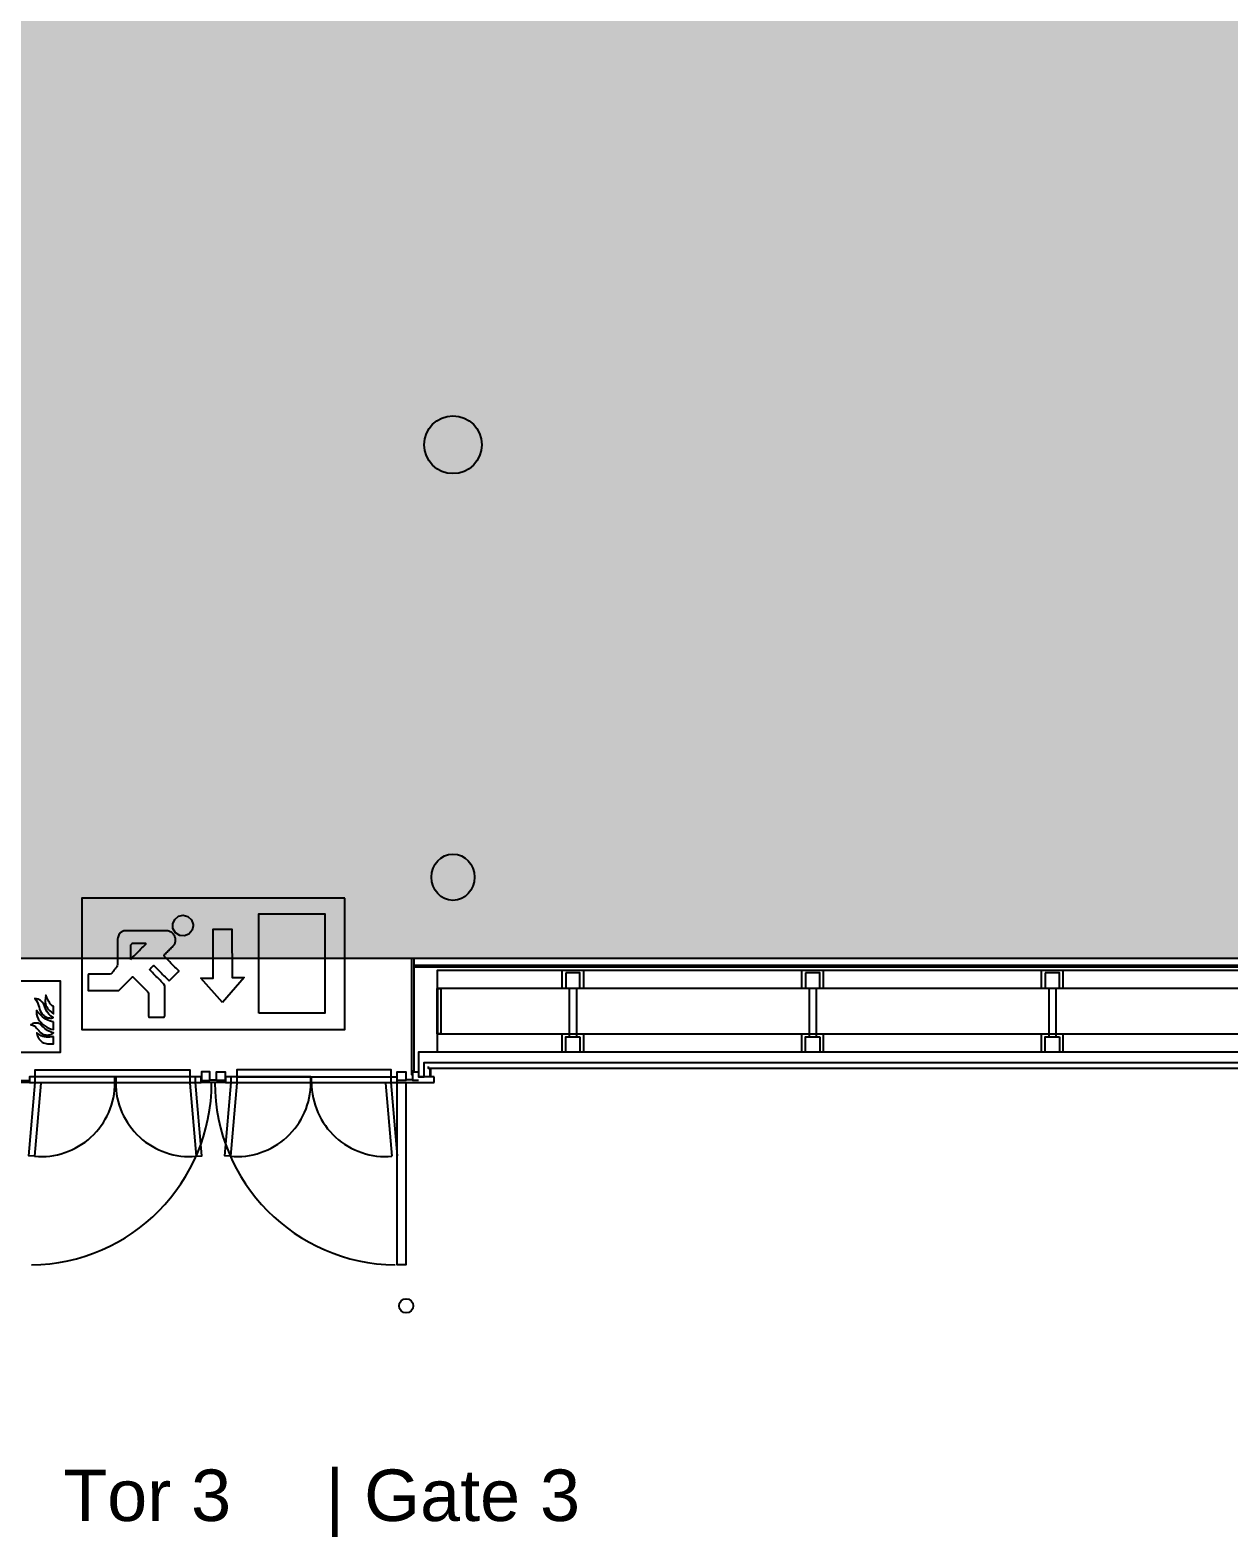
# Model space of a CAD drawing. Header units: metres. Extents: x 19 to 194, y 62 to 154.
# Drawn here: x 104.67 to 121.55, y 61.67 to 82.89 of the extents above; entities that cross this region are included whole.
import ezdxf

# ---------------------------------------------------------------- set-up
doc = ezdxf.new("R2010")
doc.units = ezdxf.units.M
doc.header["$MEASUREMENT"] = 0
doc.layers.add('ALL', color=7, linetype='Continuous')
doc.layers.add('ALL4', color=7, linetype='Continuous')
doc.styles.add('Arial', font='Arial.ttf')

msp = doc.modelspace()

# ---------------------------------------------------------------- hatches: boundary and pattern name
at = {"layer": 'ALL4', "lineweight": 0, "true_color": 0xe6e6e6, "transparency": 33554687}
h = msp.add_hatch(color=254, dxfattribs=at)
h.dxf.hatch_style = 1
h.paths.add_polyline_path([(181.2945, 128.8704), (187.0549, 128.8704), (187.0549, 139.3912), (29.3495, 139.4008), (29.3495, 127.8507), (32.7796, 127.8507), (32.7295, 82.9907), (29.3495, 82.9907), (29.3495, 69.8204), (187.0545, 69.8204), (187.0545, 83.1151), (181.2945, 83.1151)])

# ---------------------------------------------------------------- linework, layer by layer
at = {"layer": 'ALL', "color": 4, "lineweight": 25}
for points in [[(109.1009, 70.6671), (105.3979, 70.6671), (105.3979, 68.8156), (109.1009, 68.8156)], [(107.893, 69.0489), (107.893, 70.4476), (108.8196, 70.4476), (108.8196, 69.0489)], [(106.9691, 70.2792), (106.9539, 70.2144), (106.9072, 70.1598), (106.843, 70.1346), (106.7786, 70.1402), (106.7183, 70.1776), (106.6828, 70.2388), (106.6793, 70.3044), (106.7073, 70.3681), (106.7599, 70.4108), (106.8275, 70.4251), (106.8937, 70.407), (106.9441, 70.3609), (106.9681, 70.2959)], [(107.3817, 69.1993), (107.0762, 69.5388), (107.249, 69.539), (107.2482, 70.2302), (107.5123, 70.2311), (107.5138, 69.5501), (107.6866, 69.5503)], [(106.6288, 69.5021), (106.6288, 69.5021), (106.6404, 69.5137), (106.652, 69.5253), (106.6636, 69.5369), (106.6752, 69.5485), (106.6867, 69.5601), (106.6983, 69.5717), (106.7099, 69.5833), (106.7215, 69.5949), (106.7331, 69.6065), (106.7447, 69.6181), (106.7563, 69.6296), (106.7643, 69.642), (106.746, 69.6603), (106.7277, 69.6786), (106.7094, 69.6969), (106.6912, 69.7152), (106.6729, 69.7335), (106.6546, 69.7518), (106.6363, 69.77), (106.618, 69.7883), (106.5997, 69.8066), (106.5814, 69.8249), (106.5631, 69.8432), (106.5521, 69.8599), (106.5638, 69.8716), (106.5756, 69.8834), (106.5873, 69.8951), (106.599, 69.9069), (106.6108, 69.9186), (106.6225, 69.9304), (106.6343, 69.9421), (106.646, 69.9539), (106.6578, 69.9656), (106.6695, 69.9773), (106.6813, 69.9891), (106.691, 69.9991), (106.697, 70.0066), (106.7024, 70.0147), (106.7073, 70.0234), (106.7115, 70.0326), (106.7149, 70.0424), (106.7176, 70.0524), (106.7193, 70.0628), (106.7202, 70.0733), (106.7201, 70.0838), (106.7191, 70.0942), (106.7172, 70.1044), (106.7145, 70.1143), (106.7111, 70.1238), (106.7069, 70.1327), (106.7021, 70.1412), (106.6968, 70.149), (106.69, 70.158), (106.6824, 70.1667), (106.674, 70.1747), (106.6648, 70.1821), (106.6551, 70.1887), (106.6447, 70.1944), (106.634, 70.1992), (106.6229, 70.2031), (106.6117, 70.206), (106.6004, 70.2079), (106.5823, 70.2088), (106.5339, 70.2088), (106.4855, 70.2088), (106.4372, 70.2088), (106.3888, 70.2088), (106.3404, 70.2088), (106.2921, 70.2088), (106.2437, 70.2088), (106.1953, 70.2088), (106.147, 70.2088), (106.0986, 70.2088), (106.0502, 70.2088), (106.014, 70.2088), (106.0054, 70.2082), (105.9967, 70.2069), (105.9881, 70.2049), (105.9796, 70.2021), (105.9713, 70.1985), (105.9634, 70.1943), (105.9559, 70.1895), (105.9488, 70.184), (105.9424, 70.178), (105.9365, 70.1716), (105.9301, 70.1634), (105.9219, 70.1508), (105.9148, 70.1375), (105.9088, 70.1236), (105.904, 70.1094), (105.9018, 70.087), (105.9018, 70.0547), (105.9018, 70.0224), (105.9018, 69.9901), (105.9018, 69.9579), (105.9018, 69.9256), (105.9018, 69.8933), (105.9018, 69.861), (105.9018, 69.8287), (105.9018, 69.7964), (105.9018, 69.7641), (105.9018, 69.7318), (105.8976, 69.7119), (105.8899, 69.7017), (105.8823, 69.6915), (105.8746, 69.6813), (105.867, 69.6711), (105.8594, 69.6609), (105.8517, 69.6508), (105.8441, 69.6406), (105.8364, 69.6304), (105.8288, 69.6202), (105.8212, 69.61), (105.8135, 69.5998), (105.7925, 69.5966), (105.7653, 69.5966), (105.738, 69.5966), (105.7107, 69.5966), (105.6834, 69.5966), (105.6562, 69.5966), (105.6289, 69.5966), (105.6016, 69.5966), (105.5744, 69.5966), (105.5471, 69.5966), (105.5198, 69.5966), (105.4925, 69.5966), (105.4871, 69.5811), (105.4871, 69.5618), (105.4871, 69.5425), (105.4871, 69.5232), (105.4871, 69.5039), (105.4871, 69.4845), (105.4871, 69.4652), (105.4871, 69.4459), (105.4871, 69.4266), (105.4871, 69.4073), (105.4871, 69.388), (105.4871, 69.3687), (105.5207, 69.3671), (105.5572, 69.3671), (105.5938, 69.3671), (105.6303, 69.3671), (105.6668, 69.3671), (105.7033, 69.3671), (105.7399, 69.3671), (105.7764, 69.3671), (105.8129, 69.3671), (105.8495, 69.3671), (105.886, 69.3671), (105.9217, 69.3678), (105.9381, 69.3841), (105.9544, 69.4005), (105.9708, 69.4168), (105.9871, 69.4332), (106.0035, 69.4495), (106.0198, 69.4659), (106.0362, 69.4822), (106.0525, 69.4986), (106.0689, 69.515), (106.0852, 69.5313), (106.1016, 69.5477), (106.1183, 69.5584), (106.1369, 69.5398), (106.1555, 69.5212), (106.1741, 69.5026), (106.1927, 69.484), (106.2113, 69.4654), (106.2299, 69.4468), (106.2485, 69.4282), (106.2671, 69.4096), (106.2857, 69.391), (106.3043, 69.3724), (106.3229, 69.3538), (106.3363, 69.3322), (106.3363, 69.3028), (106.3363, 69.2735), (106.3363, 69.2442), (106.3363, 69.2148), (106.3363, 69.1855), (106.3363, 69.1562), (106.3363, 69.1268), (106.3363, 69.0975), (106.3363, 69.0682), (106.3363, 69.0388), (106.3363, 69.0095), (106.3441, 68.9919), (106.3634, 68.9919), (106.3827, 68.9919), (106.402, 68.9919), (106.4213, 68.9919), (106.4406, 68.9919), (106.4599, 68.9919), (106.4792, 68.9919), (106.4986, 68.9919), (106.5179, 68.9919), (106.5372, 68.9919), (106.5565, 68.9919), (106.5658, 69.0117), (106.5658, 69.0499), (106.5658, 69.0881), (106.5658, 69.1263), (106.5658, 69.1645), (106.5658, 69.2027), (106.5658, 69.2409), (106.5658, 69.2791), (106.5658, 69.3173), (106.5658, 69.3555), (106.5658, 69.3936), (106.5658, 69.4318), (106.5542, 69.4571), (106.5362, 69.4751), (106.5182, 69.4931), (106.5002, 69.5112), (106.4822, 69.5292), (106.4642, 69.5472), (106.4461, 69.5652), (106.4281, 69.5832), (106.4101, 69.6012), (106.3921, 69.6192), (106.3741, 69.6373), (106.3561, 69.6553), (106.3556, 69.6634), (106.3606, 69.6684), (106.3656, 69.6735), (106.3707, 69.6785), (106.3757, 69.6835), (106.3807, 69.6886), (106.3858, 69.6936), (106.3908, 69.6986), (106.3958, 69.7037), (106.4009, 69.7087), (106.4059, 69.7137), (106.4109, 69.7188), (106.4276, 69.7033), (106.4459, 69.685), (106.4642, 69.6667), (106.4825, 69.6484), (106.5008, 69.6301), (106.5191, 69.6119), (106.5374, 69.5936), (106.5556, 69.5753), (106.5739, 69.557), (106.5922, 69.5387), (106.6105, 69.5204)], [(106.0823, 69.8019), (106.0823, 69.8019), (106.1005, 69.8201), (106.1186, 69.8382), (106.1368, 69.8564), (106.1549, 69.8745), (106.1731, 69.8927), (106.1912, 69.9109), (106.2094, 69.929), (106.2276, 69.9472), (106.2457, 69.9653), (106.2639, 69.9835), (106.282, 70.0016), (106.3002, 70.0198), (106.3004, 70.0283), (106.2849, 70.0283), (106.2694, 70.0283), (106.2539, 70.0283), (106.2384, 70.0283), (106.2229, 70.0283), (106.2074, 70.0283), (106.1919, 70.0283), (106.1764, 70.0283), (106.1609, 70.0283), (106.1453, 70.0283), (106.1298, 70.0283), (106.1152, 70.0283), (106.1134, 70.0282), (106.1116, 70.028), (106.1097, 70.0276), (106.1079, 70.0271), (106.1062, 70.0264), (106.1045, 70.0256), (106.1029, 70.0247), (106.1013, 70.0236), (106.0999, 70.0224), (106.0986, 70.0211), (106.0974, 70.0198), (106.0945, 70.0159), (106.0904, 70.0093), (106.0867, 70.0024), (106.0837, 69.9952), (106.0823, 69.9842), (106.0823, 69.969), (106.0823, 69.9538), (106.0823, 69.9386), (106.0823, 69.9234), (106.0823, 69.9082), (106.0823, 69.8931), (106.0823, 69.8779), (106.0823, 69.8627), (106.0823, 69.8475), (106.0823, 69.8323), (106.0823, 69.8171)]]:
    msp.add_lwpolyline(points, close=True, dxfattribs=at)
at = {"layer": 'ALL', "color": 18, "lineweight": 25, "true_color": 0x000000}
for points in [[(110.0749, 69.82), (110.0749, 68.23), (110.0449, 68.23), (110.0449, 69.82)], [(110.3999, 69.4001), (137.8499, 69.4), (137.8499, 69.65), (110.3999, 69.6501)], [(112.2124, 69.6152), (112.2124, 69.4002), (112.4124, 69.4002), (112.4124, 69.6152)], [(115.5874, 69.6151), (115.5874, 69.4001), (115.7874, 69.4001), (115.7874, 69.6151)], [(118.9624, 69.6151), (118.9624, 69.4001), (119.1624, 69.4001), (119.1624, 69.6151)], [(110.4049, 69.3951), (110.4049, 68.7551), (110.3999, 68.7551), (110.3999, 69.3951)], [(110.4549, 69.3951), (110.4549, 68.7551), (110.4049, 68.7551), (110.4049, 69.3951)], [(112.4124, 68.7152), (112.4124, 68.5002), (112.2124, 68.5002), (112.2124, 68.7152)], [(115.7874, 68.7151), (115.7874, 68.5001), (115.5874, 68.5001), (115.5874, 68.7151)], [(119.1624, 68.7151), (119.1624, 68.5001), (118.9624, 68.5001), (118.9624, 68.7151)], [(138.1099, 68.1501), (138.1099, 68.5001), (110.1399, 68.5002), (110.1399, 68.1501), (110.2199, 68.1501), (110.2199, 68.3551), (138.0299, 68.3551), (138.0299, 68.1501)], [(107.2024, 68.1001), (107.2024, 68.2201), (107.0824, 68.2201), (107.0824, 68.1001)], [(107.2974, 68.1001), (107.2974, 68.2201), (107.4174, 68.2201), (107.4174, 68.1001)], [(110.0519, 68.2301), (110.0519, 68.1801), (110.0449, 68.1801), (110.0449, 68.2301)], [(110.3049, 68.1551), (110.3049, 68.2651), (110.3099, 68.2651), (110.3099, 68.1551)]]:
    msp.add_lwpolyline(points, close=True, dxfattribs=at)
for points in [[(138.1749, 69.7199), (110.0749, 69.72)], [(110.0749, 69.7), (138.1749, 69.7)], [(112.1624, 69.4001), (112.1624, 69.6501)], [(112.4624, 69.6501), (112.4624, 69.4001)], [(115.5374, 69.4001), (115.5374, 69.6501)], [(115.8374, 69.6501), (115.8374, 69.4001)], [(118.9124, 69.4001), (118.9124, 69.6501)], [(119.2124, 69.6501), (119.2124, 69.4001)], [(112.2624, 69.4002), (112.2624, 68.7152)], [(112.3624, 69.4002), (112.3624, 68.7152)], [(115.6374, 69.4001), (115.6374, 68.7151)], [(115.7374, 69.4001), (115.7374, 68.7151)], [(119.0124, 69.4001), (119.0124, 68.7151)], [(119.1124, 69.4001), (119.1124, 68.7151)], [(137.8499, 68.5), (137.8499, 68.75), (110.3999, 68.7501), (110.3999, 68.5001)], [(112.1624, 68.5001), (112.1624, 68.7501)], [(112.4624, 68.7501), (112.4624, 68.5001)], [(115.5374, 68.5001), (115.5374, 68.7501)], [(115.8374, 68.7501), (115.8374, 68.5001)], [(118.9124, 68.5001), (118.9124, 68.7501)], [(119.2124, 68.7501), (119.2124, 68.5001)], [(104.5399, 68.1001), (104.6649, 68.1001), (104.6649, 68.0701), (105.8662, 68.0701), (105.8661, 68.1501), (105.8761, 68.1501), (105.8762, 68.0701), (105.8662, 68.0701), (105.8661, 68.1501), (104.6649, 68.1501), (104.6649, 68.0701), (104.1399, 68.0701), (104.1399, 68.1501), (104.3599, 68.1501)], [(104.8242, 68.0631), (104.7341, 67.0324), (104.6543, 67.0393), (104.7445, 68.0701), (104.7445, 68.2501), (106.9178, 68.2501), (106.9178, 68.0701)], [(107.0771, 68.1501), (104.7445, 68.1501)], [(107.4227, 68.0701), (108.6237, 68.0701), (108.6237, 68.1501), (107.4227, 68.1501), (107.4227, 68.0701), (107.0772, 68.0701), (107.0772, 68.1501), (105.8762, 68.1501), (105.8762, 68.0701), (107.0772, 68.0701)], [(106.9181, 68.0631), (107.0089, 67.0324), (107.088, 67.0394), (106.9978, 68.0701), (106.9978, 68.1501)], [(107.2024, 68.1071), (107.2974, 68.1071)], [(107.5818, 68.0631), (107.491, 67.0324), (107.4119, 67.0394), (107.5021, 68.0701), (107.5021, 68.1501)], [(109.8455, 67.0393), (109.7553, 68.0701), (109.7553, 68.2501), (107.582, 68.2501), (107.582, 68.0701)], [(107.582, 68.1501), (109.8349, 68.1501)], [(108.6337, 68.0701), (108.6337, 68.1501)], [(108.6337, 68.1501), (109.8349, 68.1501)], [(109.8399, 68.1001), (109.8399, 68.2201), (109.9599, 68.2201), (109.9599, 68.1001), (109.8349, 68.1001)], [(109.8349, 68.1501), (109.8349, 68.0701)], [(110.0599, 68.1071), (109.9599, 68.1071)], [(110.1399, 68.1001), (110.0599, 68.1001), (110.0599, 68.2201), (110.1399, 68.2201)], [(110.3599, 68.1501), (110.1399, 68.1501)], [(137.9699, 68.295), (137.9699, 68.27), (110.2799, 68.2701), (110.2799, 68.2951)], [(110.3599, 68.0701), (110.3599, 68.1501)], [(108.6237, 68.0701), (109.8349, 68.0701)], [(109.6756, 68.0631), (109.7658, 67.0324)], [(109.8349, 68.0701), (110.3599, 68.0701)], [(109.9599, 68.0701), (109.9599, 65.5033), (109.8399, 65.5033), (109.8399, 68.0701)]]:
    msp.add_lwpolyline(points, dxfattribs=at)
at = {"layer": 'ALL', "color": 1, "lineweight": 25}
for points in [[(104.0999, 68.5001), (105.0999, 68.5001), (105.0999, 69.5001), (104.0999, 69.5001)], [(104.912, 69.0665), (104.8949, 69.1013), (104.8793, 69.1377), (104.8627, 69.1719), (104.8424, 69.2026), (104.817, 69.228), (104.7833, 69.2451), (104.7386, 69.2524), (104.7557, 69.2306), (104.7692, 69.2067), (104.7801, 69.1818), (104.7884, 69.1563), (104.7968, 69.1304), (104.8045, 69.1044), (104.8144, 69.0795), (104.8269, 69.0556), (104.8424, 69.0338), (104.8632, 69.0136), (104.8746, 69.0053), (104.8866, 68.998), (104.9001, 68.9912), (104.9136, 68.986), (104.9276, 68.9824), (104.9421, 68.9798), (104.9561, 68.9788), (104.9707, 68.9793), (104.9847, 68.9819), (104.9982, 68.986), (104.9613, 69.0063), (104.9333, 69.0338)], [(104.9551, 69.1802), (104.9432, 69.1958), (104.9333, 69.2129), (104.924, 69.2306), (104.9157, 69.2482), (104.9084, 69.2664), (104.9011, 69.2841), (104.8944, 69.3012), (104.884, 69.2249), (104.884, 69.201), (104.8876, 69.1781), (104.8944, 69.1563), (104.9048, 69.1356), (104.9172, 69.1164), (104.9318, 69.0982), (104.9479, 69.0811), (104.9655, 69.0655), (104.9832, 69.0509), (105.0013, 69.038), (105.0013, 69.1418), (104.9837, 69.1527), (104.9681, 69.1657)], [(105.0013, 68.9251), (104.9733, 68.9298), (104.9463, 68.9381), (104.9198, 68.949), (104.8939, 68.9625), (104.8689, 68.9786), (104.8451, 68.9968), (104.8227, 69.017), (104.8014, 69.0383), (104.7812, 69.0606), (104.7625, 69.0845), (104.7625, 69.0326), (104.7724, 69.0004), (104.7864, 68.9698), (104.8046, 68.9407), (104.8258, 68.9142), (104.8502, 68.8898), (104.8772, 68.8685), (104.9063, 68.8503), (104.937, 68.8353), (104.9691, 68.8244), (105.0013, 68.8176)], [(104.8975, 68.8186), (104.8788, 68.8332), (104.8607, 68.8482), (104.8425, 68.8643), (104.8254, 68.8799), (104.8077, 68.8955), (104.7952, 68.9007), (104.7828, 68.9043), (104.7693, 68.9069), (104.7558, 68.9074), (104.7423, 68.9069), (104.7288, 68.9043), (104.7163, 68.9007), (104.7044, 68.8955), (104.693, 68.8892), (104.6831, 68.8814), (104.7059, 68.8768), (104.7267, 68.8674), (104.7449, 68.8539), (104.761, 68.8378), (104.7766, 68.8202), (104.7921, 68.802), (104.8077, 68.7838), (104.8243, 68.7683), (104.8425, 68.7553), (104.8633, 68.7464), (104.8773, 68.7433), (104.8918, 68.7407), (104.9064, 68.7397), (104.9214, 68.7397), (104.936, 68.7407), (104.9505, 68.7438), (104.9645, 68.748), (104.978, 68.7537), (104.9905, 68.7615), (105.0014, 68.7708), (104.9791, 68.7755), (104.9572, 68.7833), (104.937, 68.7932), (104.9167, 68.8051)], [(105.0013, 68.7182), (104.9764, 68.7119), (104.9509, 68.7088), (104.9255, 68.7073), (104.9006, 68.7088), (104.8757, 68.713), (104.8513, 68.7192), (104.8279, 68.728), (104.8061, 68.74), (104.7853, 68.7535), (104.7661, 68.7701), (104.7677, 68.7592), (104.7697, 68.7488), (104.7723, 68.7374), (104.7749, 68.7265), (104.7786, 68.7156), (104.7832, 68.7047), (104.7889, 68.6943), (104.7952, 68.6844), (104.8024, 68.6751), (104.8113, 68.6663), (104.8253, 68.6517), (104.8414, 68.6398), (104.8585, 68.631), (104.8772, 68.6237), (104.8964, 68.619), (104.9162, 68.6154), (104.9369, 68.6138), (104.9582, 68.6133), (104.98, 68.6133), (105.0013, 68.6143)]]:
    msp.add_lwpolyline(points, close=True, dxfattribs=at)
at = {"layer": 'ALL', "color": 18, "lineweight": 25, "true_color": 0x000000}
for centre, radius in [((110.6249, 77.0501), 0.4065), ((109.9663, 64.927), 0.1)]:
    msp.add_circle(centre, radius, dxfattribs=at)
for centre, radius, start, end in [((104.6599, 68.0701), 2.5668, -89.33022, 0.00011), ((104.8248, 68.0698), 1.0414, -94.999, 0.01596), ((106.9178, 68.0701), 1.0417, -179.9992, -85.01733), ((109.8399, 68.0701), 2.5668, -179.99989, -90.66956), ((107.582, 68.0701), 1.0417, -94.98245, -0.00059), ((109.6751, 68.0698), 1.0414, 179.98426, -85.00078)]:
    msp.add_arc(centre, radius, start, end, dxfattribs=at)
msp.add_ellipse((110.625, 70.9612), major_axis=(0, 0.3255), ratio=0.9369521, dxfattribs=at)
at = {"layer": 'ALL4', "color": 254, "lineweight": 0, "true_color": 0xe6e6e6, "transparency": 33554687}
msp.add_lwpolyline([(181.2945, 128.8704), (187.0549, 128.8704), (187.0549, 139.3912), (29.3495, 139.4008), (29.3495, 127.8507), (32.7796, 127.8507), (32.7295, 82.9907), (29.3495, 82.9907), (29.3495, 69.8204), (187.0545, 69.8204), (187.0545, 83.1151), (181.2945, 83.1151)], close=True, dxfattribs=at)
at = {"layer": 'ALL4', "color": 254, "lineweight": 25, "true_color": 0xe6e6e6}
msp.add_lwpolyline([(181.2945, 128.8704), (187.0549, 128.8704), (187.0549, 139.3912), (29.3495, 139.4008), (29.3495, 127.8507), (32.7796, 127.8507), (32.7295, 82.9907), (29.3495, 82.9907), (29.3495, 69.8204), (187.0545, 69.8204), (187.0545, 83.1151), (181.2945, 83.1151)], close=True, dxfattribs=at)
at = {"layer": 'ALL4', "color": 4, "lineweight": 25}
for points in [[(109.1009, 70.6671), (105.3979, 70.6671), (105.3979, 68.8156), (109.1009, 68.8156)], [(107.893, 69.0489), (107.893, 70.4476), (108.8196, 70.4476), (108.8196, 69.0489)], [(106.9691, 70.2792), (106.9539, 70.2144), (106.9072, 70.1598), (106.843, 70.1346), (106.7786, 70.1402), (106.7183, 70.1776), (106.6828, 70.2388), (106.6793, 70.3044), (106.7073, 70.3681), (106.7599, 70.4108), (106.8275, 70.4251), (106.8937, 70.407), (106.9441, 70.3609), (106.9681, 70.2959)], [(107.3817, 69.1993), (107.0762, 69.5388), (107.249, 69.539), (107.2482, 70.2302), (107.5123, 70.2311), (107.5138, 69.5501), (107.6866, 69.5503)], [(106.6288, 69.5021), (106.6288, 69.5021), (106.6404, 69.5137), (106.652, 69.5253), (106.6636, 69.5369), (106.6752, 69.5485), (106.6867, 69.5601), (106.6983, 69.5717), (106.7099, 69.5833), (106.7215, 69.5949), (106.7331, 69.6065), (106.7447, 69.6181), (106.7563, 69.6296), (106.7643, 69.642), (106.746, 69.6603), (106.7277, 69.6786), (106.7094, 69.6969), (106.6912, 69.7152), (106.6729, 69.7335), (106.6546, 69.7518), (106.6363, 69.77), (106.618, 69.7883), (106.5997, 69.8066), (106.5814, 69.8249), (106.5631, 69.8432), (106.5521, 69.8599), (106.5638, 69.8716), (106.5756, 69.8834), (106.5873, 69.8951), (106.599, 69.9069), (106.6108, 69.9186), (106.6225, 69.9304), (106.6343, 69.9421), (106.646, 69.9539), (106.6578, 69.9656), (106.6695, 69.9773), (106.6813, 69.9891), (106.691, 69.9991), (106.697, 70.0066), (106.7024, 70.0147), (106.7073, 70.0234), (106.7115, 70.0326), (106.7149, 70.0424), (106.7176, 70.0524), (106.7193, 70.0628), (106.7202, 70.0733), (106.7201, 70.0838), (106.7191, 70.0942), (106.7172, 70.1044), (106.7145, 70.1143), (106.7111, 70.1238), (106.7069, 70.1327), (106.7021, 70.1412), (106.6968, 70.149), (106.69, 70.158), (106.6824, 70.1667), (106.674, 70.1747), (106.6648, 70.1821), (106.6551, 70.1887), (106.6447, 70.1944), (106.634, 70.1992), (106.6229, 70.2031), (106.6117, 70.206), (106.6004, 70.2079), (106.5823, 70.2088), (106.5339, 70.2088), (106.4855, 70.2088), (106.4372, 70.2088), (106.3888, 70.2088), (106.3404, 70.2088), (106.2921, 70.2088), (106.2437, 70.2088), (106.1953, 70.2088), (106.147, 70.2088), (106.0986, 70.2088), (106.0502, 70.2088), (106.014, 70.2088), (106.0054, 70.2082), (105.9967, 70.2069), (105.9881, 70.2049), (105.9796, 70.2021), (105.9713, 70.1985), (105.9634, 70.1943), (105.9559, 70.1895), (105.9488, 70.184), (105.9424, 70.178), (105.9365, 70.1716), (105.9301, 70.1634), (105.9219, 70.1508), (105.9148, 70.1375), (105.9088, 70.1236), (105.904, 70.1094), (105.9018, 70.087), (105.9018, 70.0547), (105.9018, 70.0224), (105.9018, 69.9901), (105.9018, 69.9579), (105.9018, 69.9256), (105.9018, 69.8933), (105.9018, 69.861), (105.9018, 69.8287), (105.9018, 69.7964), (105.9018, 69.7641), (105.9018, 69.7318), (105.8976, 69.7119), (105.8899, 69.7017), (105.8823, 69.6915), (105.8746, 69.6813), (105.867, 69.6711), (105.8594, 69.6609), (105.8517, 69.6508), (105.8441, 69.6406), (105.8364, 69.6304), (105.8288, 69.6202), (105.8212, 69.61), (105.8135, 69.5998), (105.7925, 69.5966), (105.7653, 69.5966), (105.738, 69.5966), (105.7107, 69.5966), (105.6834, 69.5966), (105.6562, 69.5966), (105.6289, 69.5966), (105.6016, 69.5966), (105.5744, 69.5966), (105.5471, 69.5966), (105.5198, 69.5966), (105.4925, 69.5966), (105.4871, 69.5811), (105.4871, 69.5618), (105.4871, 69.5425), (105.4871, 69.5232), (105.4871, 69.5039), (105.4871, 69.4845), (105.4871, 69.4652), (105.4871, 69.4459), (105.4871, 69.4266), (105.4871, 69.4073), (105.4871, 69.388), (105.4871, 69.3687), (105.5207, 69.3671), (105.5572, 69.3671), (105.5938, 69.3671), (105.6303, 69.3671), (105.6668, 69.3671), (105.7033, 69.3671), (105.7399, 69.3671), (105.7764, 69.3671), (105.8129, 69.3671), (105.8495, 69.3671), (105.886, 69.3671), (105.9217, 69.3678), (105.9381, 69.3841), (105.9544, 69.4005), (105.9708, 69.4168), (105.9871, 69.4332), (106.0035, 69.4495), (106.0198, 69.4659), (106.0362, 69.4822), (106.0525, 69.4986), (106.0689, 69.515), (106.0852, 69.5313), (106.1016, 69.5477), (106.1183, 69.5584), (106.1369, 69.5398), (106.1555, 69.5212), (106.1741, 69.5026), (106.1927, 69.484), (106.2113, 69.4654), (106.2299, 69.4468), (106.2485, 69.4282), (106.2671, 69.4096), (106.2857, 69.391), (106.3043, 69.3724), (106.3229, 69.3538), (106.3363, 69.3322), (106.3363, 69.3028), (106.3363, 69.2735), (106.3363, 69.2442), (106.3363, 69.2148), (106.3363, 69.1855), (106.3363, 69.1562), (106.3363, 69.1268), (106.3363, 69.0975), (106.3363, 69.0682), (106.3363, 69.0388), (106.3363, 69.0095), (106.3441, 68.9919), (106.3634, 68.9919), (106.3827, 68.9919), (106.402, 68.9919), (106.4213, 68.9919), (106.4406, 68.9919), (106.4599, 68.9919), (106.4792, 68.9919), (106.4986, 68.9919), (106.5179, 68.9919), (106.5372, 68.9919), (106.5565, 68.9919), (106.5658, 69.0117), (106.5658, 69.0499), (106.5658, 69.0881), (106.5658, 69.1263), (106.5658, 69.1645), (106.5658, 69.2027), (106.5658, 69.2409), (106.5658, 69.2791), (106.5658, 69.3173), (106.5658, 69.3555), (106.5658, 69.3936), (106.5658, 69.4318), (106.5542, 69.4571), (106.5362, 69.4751), (106.5182, 69.4931), (106.5002, 69.5112), (106.4822, 69.5292), (106.4642, 69.5472), (106.4461, 69.5652), (106.4281, 69.5832), (106.4101, 69.6012), (106.3921, 69.6192), (106.3741, 69.6373), (106.3561, 69.6553), (106.3556, 69.6634), (106.3606, 69.6684), (106.3656, 69.6735), (106.3707, 69.6785), (106.3757, 69.6835), (106.3807, 69.6886), (106.3858, 69.6936), (106.3908, 69.6986), (106.3958, 69.7037), (106.4009, 69.7087), (106.4059, 69.7137), (106.4109, 69.7188), (106.4276, 69.7033), (106.4459, 69.685), (106.4642, 69.6667), (106.4825, 69.6484), (106.5008, 69.6301), (106.5191, 69.6119), (106.5374, 69.5936), (106.5556, 69.5753), (106.5739, 69.557), (106.5922, 69.5387), (106.6105, 69.5204)], [(106.0823, 69.8019), (106.0823, 69.8019), (106.1005, 69.8201), (106.1186, 69.8382), (106.1368, 69.8564), (106.1549, 69.8745), (106.1731, 69.8927), (106.1912, 69.9109), (106.2094, 69.929), (106.2276, 69.9472), (106.2457, 69.9653), (106.2639, 69.9835), (106.282, 70.0016), (106.3002, 70.0198), (106.3004, 70.0283), (106.2849, 70.0283), (106.2694, 70.0283), (106.2539, 70.0283), (106.2384, 70.0283), (106.2229, 70.0283), (106.2074, 70.0283), (106.1919, 70.0283), (106.1764, 70.0283), (106.1609, 70.0283), (106.1453, 70.0283), (106.1298, 70.0283), (106.1152, 70.0283), (106.1134, 70.0282), (106.1116, 70.028), (106.1097, 70.0276), (106.1079, 70.0271), (106.1062, 70.0264), (106.1045, 70.0256), (106.1029, 70.0247), (106.1013, 70.0236), (106.0999, 70.0224), (106.0986, 70.0211), (106.0974, 70.0198), (106.0945, 70.0159), (106.0904, 70.0093), (106.0867, 70.0024), (106.0837, 69.9952), (106.0823, 69.9842), (106.0823, 69.969), (106.0823, 69.9538), (106.0823, 69.9386), (106.0823, 69.9234), (106.0823, 69.9082), (106.0823, 69.8931), (106.0823, 69.8779), (106.0823, 69.8627), (106.0823, 69.8475), (106.0823, 69.8323), (106.0823, 69.8171)]]:
    msp.add_lwpolyline(points, close=True, dxfattribs=at)
at = {"layer": 'ALL4', "color": 18, "lineweight": 25, "true_color": 0x000000}
for points in [[(110.0749, 69.82), (110.0749, 68.23), (110.0449, 68.23), (110.0449, 69.82)], [(110.3999, 69.4001), (137.8499, 69.4), (137.8499, 69.65), (110.3999, 69.6501)], [(112.2124, 69.6152), (112.2124, 69.4002), (112.4124, 69.4002), (112.4124, 69.6152)], [(115.5874, 69.6151), (115.5874, 69.4001), (115.7874, 69.4001), (115.7874, 69.6151)], [(118.9624, 69.6151), (118.9624, 69.4001), (119.1624, 69.4001), (119.1624, 69.6151)], [(110.4049, 69.3951), (110.4049, 68.7551), (110.3999, 68.7551), (110.3999, 69.3951)], [(110.4549, 69.3951), (110.4549, 68.7551), (110.4049, 68.7551), (110.4049, 69.3951)], [(112.4124, 68.7152), (112.4124, 68.5002), (112.2124, 68.5002), (112.2124, 68.7152)], [(115.7874, 68.7151), (115.7874, 68.5001), (115.5874, 68.5001), (115.5874, 68.7151)], [(119.1624, 68.7151), (119.1624, 68.5001), (118.9624, 68.5001), (118.9624, 68.7151)], [(138.1099, 68.1501), (138.1099, 68.5001), (110.1399, 68.5002), (110.1399, 68.1501), (110.2199, 68.1501), (110.2199, 68.3551), (138.0299, 68.3551), (138.0299, 68.1501)], [(107.2024, 68.1001), (107.2024, 68.2201), (107.0824, 68.2201), (107.0824, 68.1001)], [(107.2974, 68.1001), (107.2974, 68.2201), (107.4174, 68.2201), (107.4174, 68.1001)], [(110.0519, 68.2301), (110.0519, 68.1801), (110.0449, 68.1801), (110.0449, 68.2301)], [(110.3049, 68.1551), (110.3049, 68.2651), (110.3099, 68.2651), (110.3099, 68.1551)]]:
    msp.add_lwpolyline(points, close=True, dxfattribs=at)
for points in [[(138.1749, 69.7199), (110.0749, 69.72)], [(110.0749, 69.7), (138.1749, 69.7)], [(112.1624, 69.4001), (112.1624, 69.6501)], [(112.4624, 69.6501), (112.4624, 69.4001)], [(115.5374, 69.4001), (115.5374, 69.6501)], [(115.8374, 69.6501), (115.8374, 69.4001)], [(118.9124, 69.4001), (118.9124, 69.6501)], [(119.2124, 69.6501), (119.2124, 69.4001)], [(112.2624, 69.4002), (112.2624, 68.7152)], [(112.3624, 69.4002), (112.3624, 68.7152)], [(115.6374, 69.4001), (115.6374, 68.7151)], [(115.7374, 69.4001), (115.7374, 68.7151)], [(119.0124, 69.4001), (119.0124, 68.7151)], [(119.1124, 69.4001), (119.1124, 68.7151)], [(137.8499, 68.5), (137.8499, 68.75), (110.3999, 68.7501), (110.3999, 68.5001)], [(112.1624, 68.5001), (112.1624, 68.7501)], [(112.4624, 68.7501), (112.4624, 68.5001)], [(115.5374, 68.5001), (115.5374, 68.7501)], [(115.8374, 68.7501), (115.8374, 68.5001)], [(118.9124, 68.5001), (118.9124, 68.7501)], [(119.2124, 68.7501), (119.2124, 68.5001)], [(104.5399, 68.1001), (104.6649, 68.1001), (104.6649, 68.0701), (105.8662, 68.0701), (105.8661, 68.1501), (105.8761, 68.1501), (105.8762, 68.0701), (105.8662, 68.0701), (105.8661, 68.1501), (104.6649, 68.1501), (104.6649, 68.0701), (104.1399, 68.0701), (104.1399, 68.1501), (104.3599, 68.1501)], [(104.8242, 68.0631), (104.7341, 67.0324), (104.6543, 67.0393), (104.7445, 68.0701), (104.7445, 68.2501), (106.9178, 68.2501), (106.9178, 68.0701)], [(107.0771, 68.1501), (104.7445, 68.1501)], [(107.4227, 68.0701), (108.6237, 68.0701), (108.6237, 68.1501), (107.4227, 68.1501), (107.4227, 68.0701), (107.0772, 68.0701), (107.0772, 68.1501), (105.8762, 68.1501), (105.8762, 68.0701), (107.0772, 68.0701)], [(106.9181, 68.0631), (107.0089, 67.0324), (107.088, 67.0394), (106.9978, 68.0701), (106.9978, 68.1501)], [(107.2024, 68.1071), (107.2974, 68.1071)], [(107.5818, 68.0631), (107.491, 67.0324), (107.4119, 67.0394), (107.5021, 68.0701), (107.5021, 68.1501)], [(109.8455, 67.0393), (109.7553, 68.0701), (109.7553, 68.2501), (107.582, 68.2501), (107.582, 68.0701)], [(107.582, 68.1501), (109.8349, 68.1501)], [(108.6337, 68.0701), (108.6337, 68.1501)], [(108.6337, 68.1501), (109.8349, 68.1501)], [(109.8399, 68.1001), (109.8399, 68.2201), (109.9599, 68.2201), (109.9599, 68.1001), (109.8349, 68.1001)], [(109.8349, 68.1501), (109.8349, 68.0701)], [(110.0599, 68.1071), (109.9599, 68.1071)], [(110.1399, 68.1001), (110.0599, 68.1001), (110.0599, 68.2201), (110.1399, 68.2201)], [(110.3599, 68.1501), (110.1399, 68.1501)], [(137.9699, 68.295), (137.9699, 68.27), (110.2799, 68.2701), (110.2799, 68.2951)], [(110.3599, 68.0701), (110.3599, 68.1501)], [(108.6237, 68.0701), (109.8349, 68.0701)], [(109.6756, 68.0631), (109.7658, 67.0324)], [(109.8349, 68.0701), (110.3599, 68.0701)], [(109.9599, 68.0701), (109.9599, 65.5033), (109.8399, 65.5033), (109.8399, 68.0701)]]:
    msp.add_lwpolyline(points, dxfattribs=at)
at = {"layer": 'ALL4', "color": 1, "lineweight": 25}
for points in [[(104.0999, 68.5001), (105.0999, 68.5001), (105.0999, 69.5001), (104.0999, 69.5001)], [(104.912, 69.0665), (104.8949, 69.1013), (104.8793, 69.1377), (104.8627, 69.1719), (104.8424, 69.2026), (104.817, 69.228), (104.7833, 69.2451), (104.7386, 69.2524), (104.7557, 69.2306), (104.7692, 69.2067), (104.7801, 69.1818), (104.7884, 69.1563), (104.7968, 69.1304), (104.8045, 69.1044), (104.8144, 69.0795), (104.8269, 69.0556), (104.8424, 69.0338), (104.8632, 69.0136), (104.8746, 69.0053), (104.8866, 68.998), (104.9001, 68.9912), (104.9136, 68.986), (104.9276, 68.9824), (104.9421, 68.9798), (104.9561, 68.9788), (104.9707, 68.9793), (104.9847, 68.9819), (104.9982, 68.986), (104.9613, 69.0063), (104.9333, 69.0338)], [(104.9551, 69.1802), (104.9432, 69.1958), (104.9333, 69.2129), (104.924, 69.2306), (104.9157, 69.2482), (104.9084, 69.2664), (104.9011, 69.2841), (104.8944, 69.3012), (104.884, 69.2249), (104.884, 69.201), (104.8876, 69.1781), (104.8944, 69.1563), (104.9048, 69.1356), (104.9172, 69.1164), (104.9318, 69.0982), (104.9479, 69.0811), (104.9655, 69.0655), (104.9832, 69.0509), (105.0013, 69.038), (105.0013, 69.1418), (104.9837, 69.1527), (104.9681, 69.1657)], [(105.0013, 68.9251), (104.9733, 68.9298), (104.9463, 68.9381), (104.9198, 68.949), (104.8939, 68.9625), (104.8689, 68.9786), (104.8451, 68.9968), (104.8227, 69.017), (104.8014, 69.0383), (104.7812, 69.0606), (104.7625, 69.0845), (104.7625, 69.0326), (104.7724, 69.0004), (104.7864, 68.9698), (104.8046, 68.9407), (104.8258, 68.9142), (104.8502, 68.8898), (104.8772, 68.8685), (104.9063, 68.8503), (104.937, 68.8353), (104.9691, 68.8244), (105.0013, 68.8176)], [(104.8975, 68.8186), (104.8788, 68.8332), (104.8607, 68.8482), (104.8425, 68.8643), (104.8254, 68.8799), (104.8077, 68.8955), (104.7952, 68.9007), (104.7828, 68.9043), (104.7693, 68.9069), (104.7558, 68.9074), (104.7423, 68.9069), (104.7288, 68.9043), (104.7163, 68.9007), (104.7044, 68.8955), (104.693, 68.8892), (104.6831, 68.8814), (104.7059, 68.8768), (104.7267, 68.8674), (104.7449, 68.8539), (104.761, 68.8378), (104.7766, 68.8202), (104.7921, 68.802), (104.8077, 68.7838), (104.8243, 68.7683), (104.8425, 68.7553), (104.8633, 68.7464), (104.8773, 68.7433), (104.8918, 68.7407), (104.9064, 68.7397), (104.9214, 68.7397), (104.936, 68.7407), (104.9505, 68.7438), (104.9645, 68.748), (104.978, 68.7537), (104.9905, 68.7615), (105.0014, 68.7708), (104.9791, 68.7755), (104.9572, 68.7833), (104.937, 68.7932), (104.9167, 68.8051)], [(105.0013, 68.7182), (104.9764, 68.7119), (104.9509, 68.7088), (104.9255, 68.7073), (104.9006, 68.7088), (104.8757, 68.713), (104.8513, 68.7192), (104.8279, 68.728), (104.8061, 68.74), (104.7853, 68.7535), (104.7661, 68.7701), (104.7677, 68.7592), (104.7697, 68.7488), (104.7723, 68.7374), (104.7749, 68.7265), (104.7786, 68.7156), (104.7832, 68.7047), (104.7889, 68.6943), (104.7952, 68.6844), (104.8024, 68.6751), (104.8113, 68.6663), (104.8253, 68.6517), (104.8414, 68.6398), (104.8585, 68.631), (104.8772, 68.6237), (104.8964, 68.619), (104.9162, 68.6154), (104.9369, 68.6138), (104.9582, 68.6133), (104.98, 68.6133), (105.0013, 68.6143)]]:
    msp.add_lwpolyline(points, close=True, dxfattribs=at)
at = {"layer": 'ALL4', "color": 18, "lineweight": 25, "true_color": 0x000000}
for centre, radius in [((110.6249, 77.0501), 0.4065), ((109.9663, 64.927), 0.1)]:
    msp.add_circle(centre, radius, dxfattribs=at)
for centre, radius, start, end in [((104.6599, 68.0701), 2.5668, -89.33022, 0.00011), ((104.8248, 68.0698), 1.0414, -94.999, 0.01596), ((106.9178, 68.0701), 1.0417, -179.9992, -85.01733), ((109.8399, 68.0701), 2.5668, -179.99989, -90.66956), ((107.582, 68.0701), 1.0417, -94.98245, -0.00059), ((109.6751, 68.0698), 1.0414, 179.98426, -85.00078)]:
    msp.add_arc(centre, radius, start, end, dxfattribs=at)
msp.add_ellipse((110.625, 70.9612), major_axis=(0, 0.3255), ratio=0.9369521, dxfattribs=at)

# ---------------------------------------------------------------- texts
at = {"layer": 'ALL', "color": 18, "true_color": 0x000000, "style": 'Arial'}
for s, p in [('Tor 3', (105.1379, 61.8976)), ('| Gate 3', (108.8296, 61.8976))]:
    msp.add_text(s, height=0.725, dxfattribs=at).set_placement(p)
at = {"layer": 'ALL4', "color": 18, "true_color": 0x000000, "style": 'Arial'}
for s, p in [('Tor 3', (105.1379, 61.8976)), ('| Gate 3', (108.8296, 61.8976))]:
    msp.add_text(s, height=0.725, dxfattribs=at).set_placement(p)

doc.saveas('drawing.dxf')
